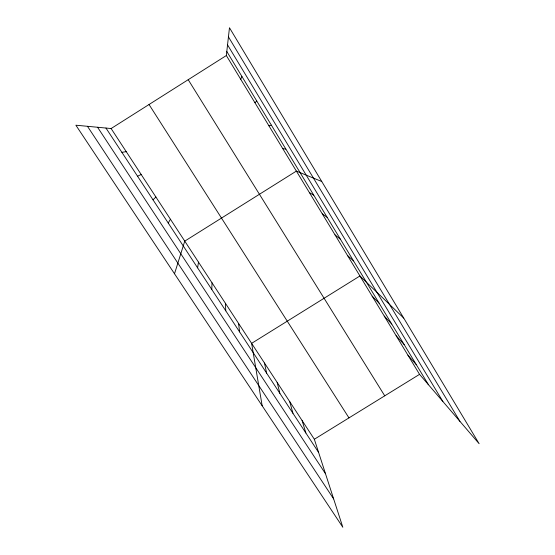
<?xml version="1.0" encoding="UTF-8"?>
<svg xmlns="http://www.w3.org/2000/svg" width="555" height="555" viewBox="0 0 555 555"><rect width="100%" height="100%" fill="white"/><g stroke="black" fill="none" stroke-linecap="round" stroke-linejoin="round"><path stroke-width="0.83" d="M211.795 289.488L212.024 282.821M226.343 55.535L229.472 27.75L479.125 443.702L419.552 374.348L226.343 55.535L111.118 128.538L75.875 125.208L342.824 527.25L314.338 439.255L111.118 128.538M197.622 267.864L198.482 262.113M174.513 273.761L184.76 241.134L296.377 171.093L321.754 181.513M240.738 79.296L241.89 76.423M168.234 223.041L170.434 219.232M153.007 199.807L155.913 197.025M254.939 102.724L256.764 101.003M314.338 439.255L419.552 374.348M137.557 176.233L141.185 174.513M268.939 125.825L271.423 125.222M121.878 152.32L126.256 151.681M282.752 148.615L285.867 149.094M309.419 192.62L313.741 195.152M322.295 213.869L327.186 217.366M335.005 234.834L340.444 239.281M347.548 255.536L353.528 260.899M403.728 318.084L359.931 275.974L251.616 343.351L262.168 405.774M372.155 296.148L379.176 303.273M384.233 316.066L391.74 324.044M396.152 335.74L404.144 344.537M407.925 355.165L416.389 364.767M87.468 126.304L333.652 498.91M97.569 127.255L325.501 473.734M105.97 128.052L318.612 452.443M149.031 104.513L348.97 417.894M188.207 79.698L384.74 395.826M226.801 51.483L428.467 384.733M228.445 36.894L459.922 421.349M227.543 44.858L442.876 401.501M302.107 420.551L305.867 433.004M289.724 401.612L292.95 413.302M277.181 382.437L279.873 393.342M264.478 363.019L266.615 373.127M238.588 323.433L239.573 331.869M225.392 303.259L225.774 310.821"/></g></svg>
